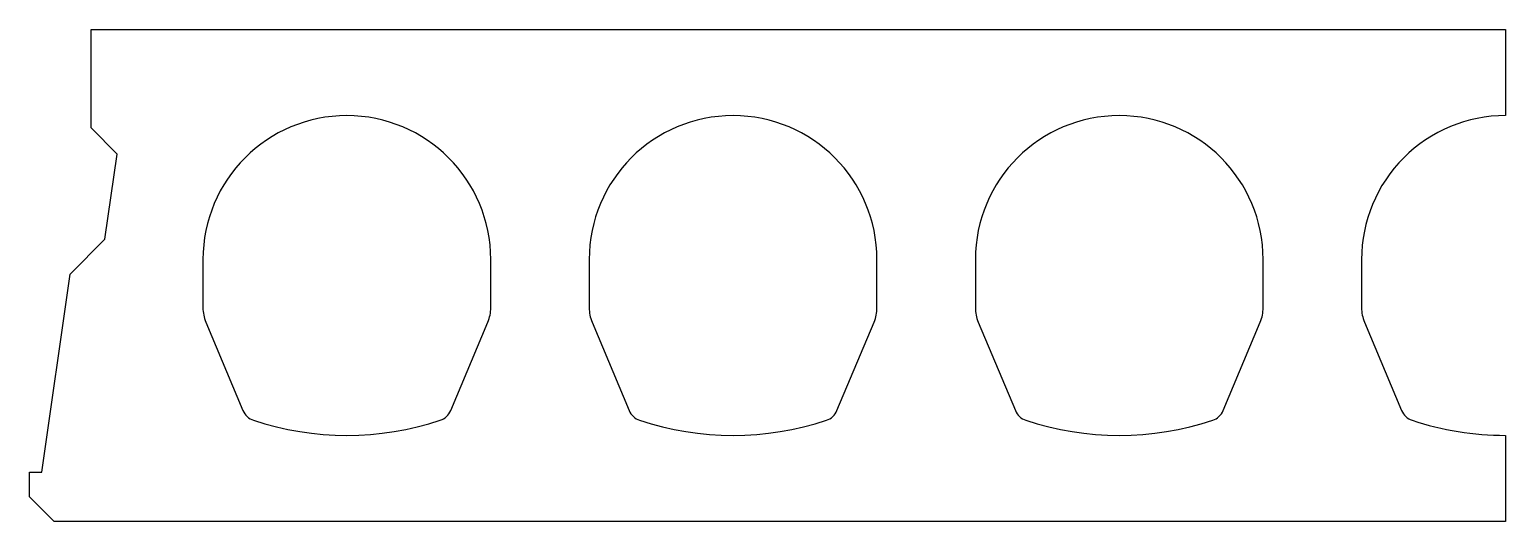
# Model space of a CAD drawing. Header units: millimetres. Extents: x 0 to 600, y 0 to 200.
import ezdxf

# ---------------------------------------------------------------- set-up
doc = ezdxf.new("R2010")
doc.units = ezdxf.units.MM
doc.layers.add('reinforced concrete', color=7, linetype='Continuous')

msp = doc.modelspace()

# ---------------------------------------------------------------- linework, layer by layer
at = {"layer": 'reinforced concrete'}
for points in [[(10, 0), (0, 10), (0, 20), (5, 20), (16.51, 100.6), (30.66, 114.75), (35.61, 149.39), (25, 160), (25, 200), (600, 200), (600, 165, 0.414214), (541.5, 106.5), (541.5, 86.87, 0.099699), (542.67, 81.07), (557.77, 45.09, 0.216278), (562.02, 41.16, 0.080504), (600, 35), (600, 0)], [(70.5, 86.87, 0.099699), (71.67, 81.07), (86.77, 45.09, 0.216278), (91.02, 41.16, 0.162058), (166.98, 41.16, 0.216278), (171.23, 45.09), (186.33, 81.07, 0.099699), (187.5, 86.87), (187.5, 106.5, 1), (70.5, 106.5)], [(227.5, 86.87, 0.099699), (228.67, 81.07), (243.77, 45.09, 0.216278), (248.02, 41.16, 0.162058), (323.98, 41.16, 0.216278), (328.23, 45.09), (343.33, 81.07, 0.099699), (344.5, 86.87), (344.5, 106.5, 1), (227.5, 106.5)], [(384.5, 86.87, 0.099699), (385.67, 81.07), (400.77, 45.09, 0.216278), (405.02, 41.16, 0.162058), (480.98, 41.16, 0.216278), (485.23, 45.09), (500.33, 81.07, 0.099699), (501.5, 86.87), (501.5, 106.5, 1), (384.5, 106.5)]]:
    msp.add_lwpolyline(points, format="xyb", close=True, dxfattribs=at)

doc.saveas('drawing.dxf')
